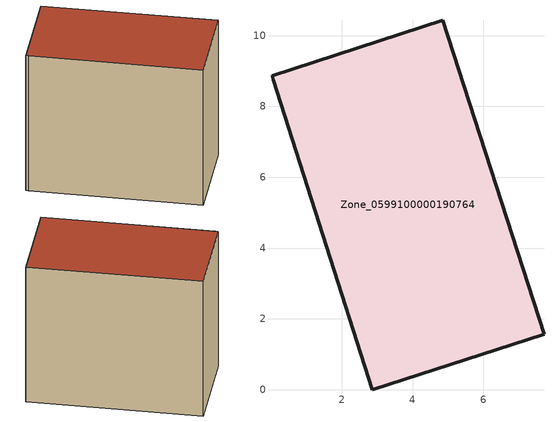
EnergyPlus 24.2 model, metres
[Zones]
Zone_0599100000190764
 floor ground (C_G): 0.07,8.75 0.03,8.87 4.85,10.43 7.71,1.57 2.86,0 z0
 wall outside (C_F): 7.71,1.57 4.85,10.43 0.03,8.87 0.07,8.75 2.86,0 7.71,1.57 z0:8.16
 roof outside (C_R): 0.03,8.87 0.07,8.75 2.86,0 7.71,1.57 4.85,10.43 z8.16
[BUILDING]
Pand.0599100000190764: North Axis=0; Terrain=City; Loads Convergence Tolerance Value=0.04; Temperature Convergence Tolerance Value=0.4; Solar Distribution=FullExterior; Maximum Number of Warmup Days=25; Minimum Number of Warmup Days=1
[Site:Location]
Rotterdam.The.Hague.AP_ZH_NLD Design_Conditions: Latitude=51.96; Longitude=4.45; Time Zone=1; Elevation=-4.5
[SITE:GROUNDTEMPERATURE:BUILDINGSURFACE]
18, 18, 18, 18, 18, 18, 18, 18, 18, 18, 18, 18
[MATERIAL] Thermal Absorptance=0.9; Solar Absorptance=0.7; Visible Absorptance=0.7
Name | Roughness | Thickness | Conductivity | Density | Specific Heat
G.TI.1975-1991 | MediumSmooth | 0.15 | 0.288461 | 540 | 1210
F.TI.1975-1991 | Rough | 0.3 | 0.230769 | 1920 | 840
R.TI.1975-1991 | MediumRough | 0.2 | 0.153846 | 1500 | 1000
[CONSTRUCTION]
C_G: G.TI.1975-1991
C_F: F.TI.1975-1991
C_R: R.TI.1975-1991
[ZONE]
Zone_0599100000190764: Type=1; Multiplier=1; Ceiling Height=Autocalculate; Volume=Autocalculate; Floor Area=autocalculate; Part of Total Floor Area=Yes
[ZONEINFILTRATION:DESIGNFLOWRATE]
Infil_Zone_0599100000190764: Zone or ZoneList or Space or SpaceList=Zone_0599100000190764; Schedule=AlwaysOn; Design Flow Rate Calculation Method=Flow/Area; Flow Rate per Floor Area=0.003; Constant Term Coefficient=1; Temperature Term Coefficient=0; Velocity Term Coefficient=0; Velocity Squared Term Coefficient=0
[HVACTEMPLATE:ZONE:IDEALLOADSAIRSYSTEM]
Zone_0599100000190764: Maximum Heating Supply Air Temperature=50; Minimum Cooling Supply Air Temperature=13; Maximum Heating Supply Air Humidity Ratio=0.0156; Minimum Cooling Supply Air Humidity Ratio=0.0077; Heating Limit=NoLimit; Cooling Limit=NoLimit; Dehumidification Control Type=ConstantSensibleHeatRatio; Cooling Sensible Heat Ratio=0.7; Dehumidification Setpoint=60; Humidification Control Type=None; Humidification Setpoint=30; Outdoor Air Method=None; Outdoor Air Flow Rate per Person=0.00944; Outdoor Air Flow Rate per Zone Floor Area=0; Outdoor Air Flow Rate per Zone=0; Demand Controlled Ventilation Type=None; Outdoor Air Economizer Type=NoEconomizer; Heat Recovery Type=None; Sensible Heat Recovery Effectiveness=0.7; Latent Heat Recovery Effectiveness=0.65
[ZONECONTROL:THERMOSTAT]
ThermostatControl_Zone_0599100000190764: Zone or ZoneList=Zone_0599100000190764; Control Type Schedule=DualSetpointControlType; Control 1=Thermostat_Zone_0599100000190764; Temperature Difference Between Cutout And Setpoint=0
[THERMOSTATSETPOINT:DUALSETPOINT]
Thermostat_Zone_0599100000190764: Heating Setpoint Temperature Schedule=HeatingSetpoint_Zone_0599100000190764; Cooling Setpoint Temperature Schedule=CoolingSetpoint_Zone_0599100000190764
[SCHEDULE:COMPACT]
HeatingSetpoint_Zone_0599100000190764: Through: 12/31, For: AllDays, Until: 24:00, 21
CoolingSetpoint_Zone_0599100000190764: Through: 12/31, For: AllDays, Until: 24:00, 24
DualSetpointControlType: Through: 12/31, For: AllDays, Until: 24:00, 4
AlwaysOn: Through: 12/31, For: AllDays, Until: 24:00, 1
